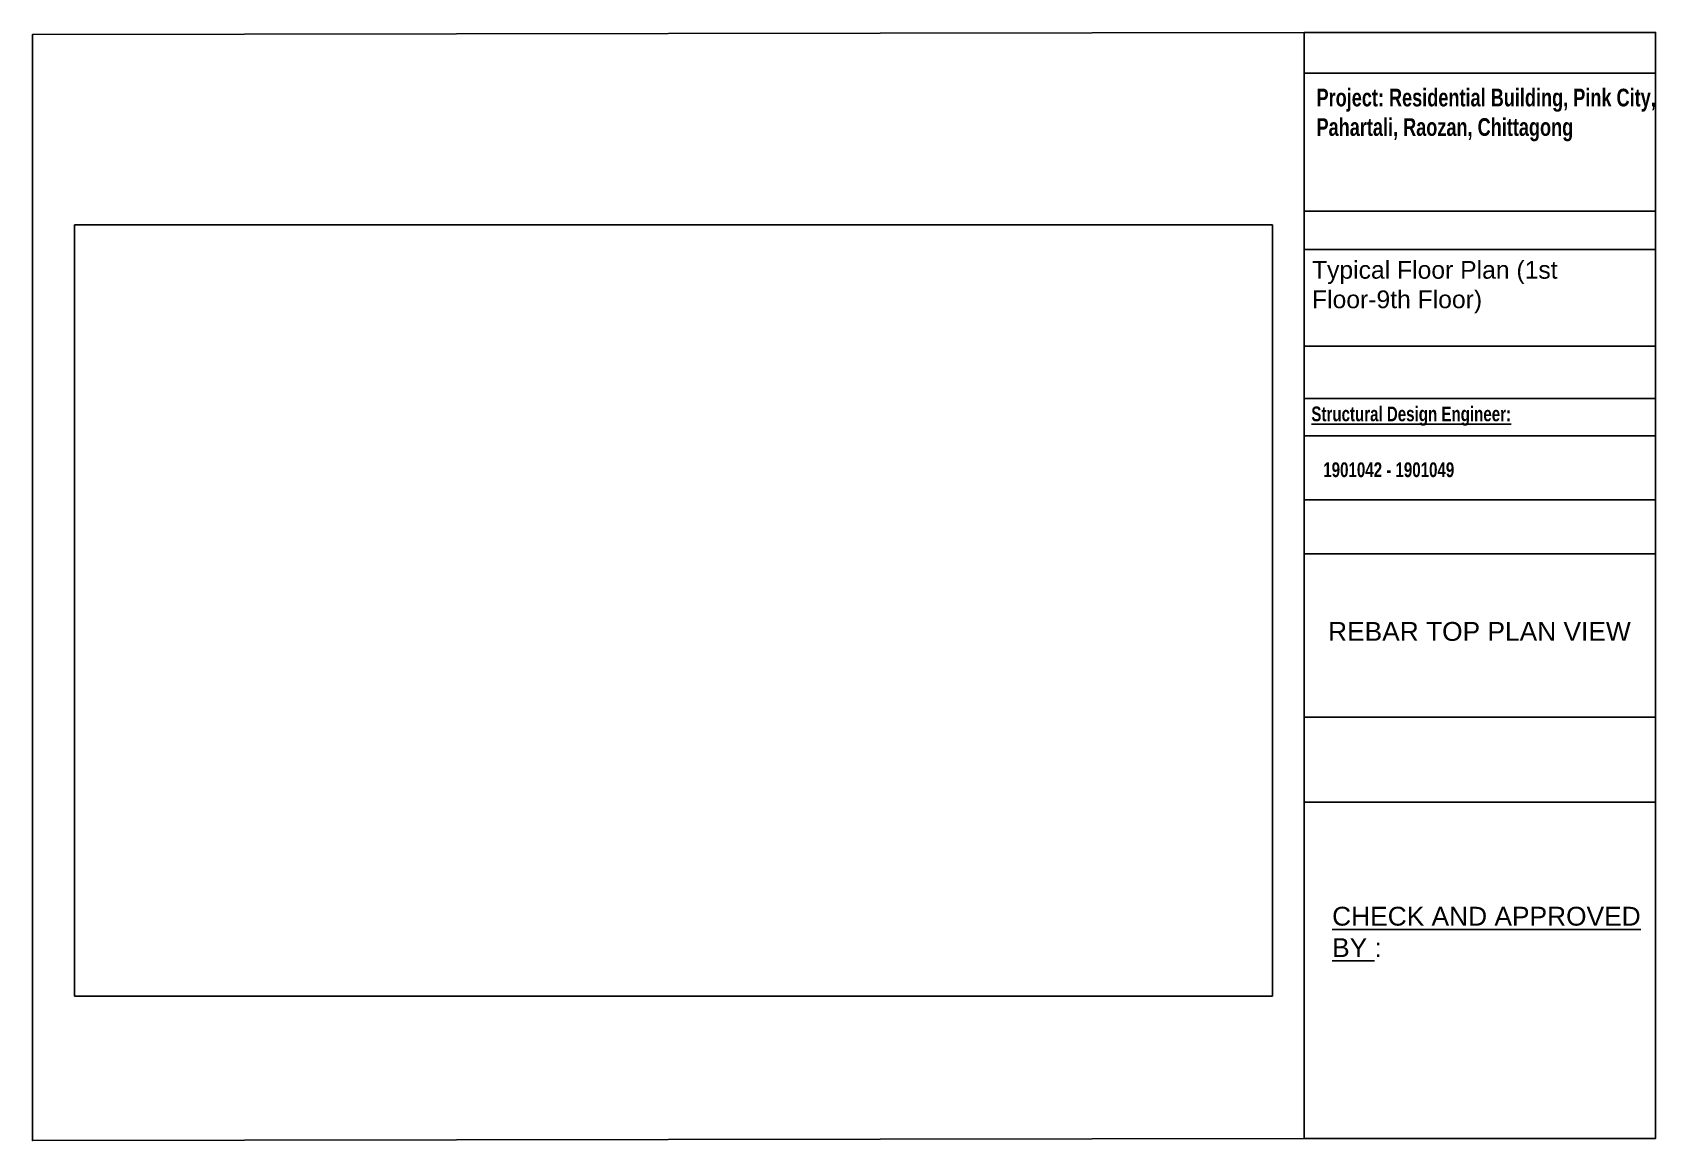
# Model space of a CAD drawing. Header units: inches. Extents: x 2674 to 28325, y -8016 to 21827.
# Drawn here: x 8202 to 12337, y -8011 to -5189 of the extents above; entities that cross this region are included whole.
import ezdxf

# ---------------------------------------------------------------- set-up
doc = ezdxf.new("R2010")
doc.units = ezdxf.units.IN
doc.header["$MEASUREMENT"] = 0
doc.styles.get("Standard").update_dxf_attribs({"font": 'arial.ttf', "height": 12})
picture_1 = doc.add_image_def('image4.png', size_in_pixel=(6410, 4125))

msp = doc.modelspace()

# ---------------------------------------------------------------- linework, layer by layer
for p, q in [((11442.17, -5292.88), (12337.03, -5292.88)), ((11442.17, -5644.37), (12337.03, -5644.37)), ((11442.17, -5741.45), (12337.03, -5741.45)), ((11442.17, -5987.8), (12337.03, -5987.8)), ((11442.17, -6121.35), (12337.03, -6121.35)), ((11442.17, -6216.43), (12337.03, -6216.43)), ((11442.17, -6379.61), (12337.03, -6379.61)), ((11442.17, -6517.25), (12337.03, -6517.25)), ((11442.17, -6933.17), (12337.03, -6933.17)), ((11442.17, -7149.35), (12337.03, -7149.35))]:
    msp.add_line(p, q)
for points in [[(11442.17, -8006.04), (8201.68, -8011.25), (8201.68, -5194.29), (11442.17, -5189.08)], [(11442.17, -5189.08), (12337.03, -5189.08), (12337.03, -8006.04), (11442.17, -8006.04)]]:
    msp.add_lwpolyline(points, close=True)

# ---------------------------------------------------------------- texts
at = {"attachment_point": 1}
for s, insert, char_height, width in [('{\\fSwis721 LtCn BT|b1|i0|c0|p34;Project: Residential Building, Pink City, Pahartali, Raozan, Chittagong}', (11473.24, -5332.31), 45.03114, 1000.1158), ('Typical Floor Plan (1st Floor-9th Floor)', (11461.72, -5771.17), 45.0311, 840.6448), ('{\\fSwis721 LtCn BT|b1|i0|c0|p34;\\LStructural Design Engineer:}', (11460.13, -6141.77), 37.5259, 485.5762), ('{\\fSwis721 LtCn BT|b1|i0|c0|p34;1901042 - 1901049}', (11490.52, -6284.04), 37.5259, 485.5762)]:
    msp.add_mtext(s, dxfattribs=dict(at, insert=insert, char_height=char_height, width=width))
at = {"char_height": 48, "attachment_point": 1}
for s, width, heights, insert in [('REBAR TOP PLAN VIEW', 1004.862, [0], (11502.69, -6690.53)), ('{\\LCHECK AND APPROVED \\PBY }:', 926.9107, [191.7], (11513.04, -7415.88))]:
    msp.add_mtext_dynamic_manual_height_columns(s, width=width, gutter_width=240, heights=heights, dxfattribs=dict(at, insert=insert))

# ---------------------------------------------------------------- pictures from other files: only their frames are drawn
image = msp.add_image(picture_1, insert=(8308.7, -7643.39), size_in_units=(3052.38, 1964.29))
image.dxf.flags = 7

doc.saveas('drawing.dxf')
